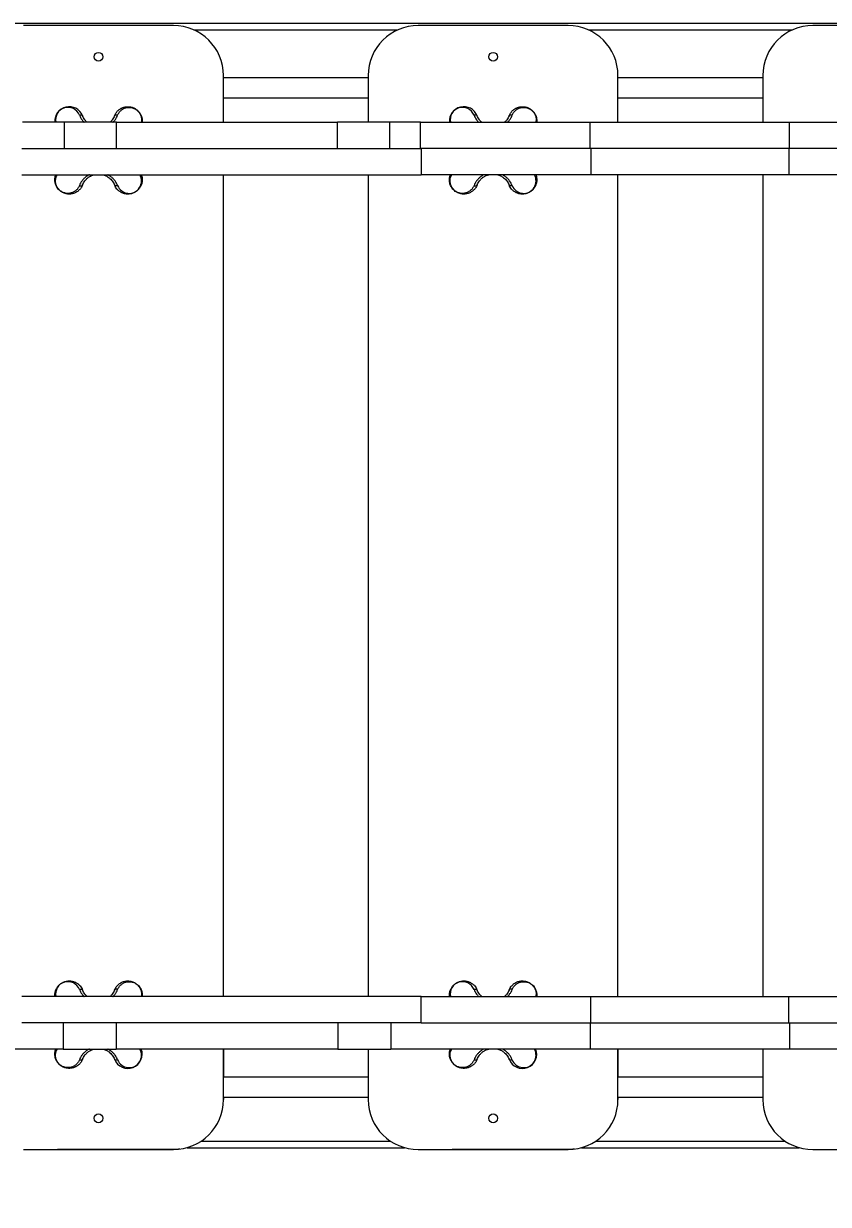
# Model space of a CAD drawing. Header units: millimetres. Extents: x -5884 to 5559, y -2544 to 2548.
# Drawn here: x -723 to -79, y 92 to 1038 of the extents above; entities that cross this region are included whole.
import ezdxf

# ---------------------------------------------------------------- set-up
doc = ezdxf.new("R2010")
doc.units = ezdxf.units.MM
for name, color, linetype in [('DIKOM_ОБЪЕКТ', 7, 'Continuous'), ('DIKOM_РАЗМЕР_ЗОНА', 7, 'Continuous'), ('DIKOM_РАЗМЕР_ОБЪЕКТА', 7, 'Continuous')]:
    doc.layers.add(name, color=color, linetype=linetype)
doc.styles.add('style1', font='arialbd.ttf', dxfattribs={"width": 0.8})
doc.dimstyles.new('1-50', dxfattribs={"dimtxt": 300, "dimasz": 200, "dimexe": 100, "dimexo": 0, "dimgap": 100, "dimtad": 1, "dimtoh": 1, "dimtxsty": 'style1', "dimcen": 200, "dimclrd": 7, "dimclre": 7, "dimclrt": 7, "dimadec": 1, "dimazin": 2, "dimtfac": 1, "dimtmove": 0, "dimatfit": 2, "dimfxl": 0, "dimlwd": 25, "dimlwe": 18, "dimarcsym": 0})

# ---------------------------------------------------------------- blocks, each defined once
blk = doc.blocks.new('*D0')
at = {"layer": 'Defpoints', "color": 0, "transparency": 16777216}
for p in [(-3076.99, 587.14), (4058.85, 119.86), (4058.85, -683.84)]:
    blk.add_point(p, dxfattribs=at)
at = {"layer": 'DIKOM_РАЗМЕР_ОБЪЕКТА', "color": 7, "lineweight": 18, "transparency": 16777216}
for p, q in [((-3076.99, 587.14), (-3076.99, -783.84)), ((4058.85, 119.86), (4058.85, -783.84))]:
    blk.add_line(p, q, dxfattribs=at)
at = {"layer": 'DIKOM_РАЗМЕР_ОБЪЕКТА', "color": 7, "lineweight": 25, "transparency": 16777216}
blk.add_line((-2876.99, -683.84), (3858.85, -683.84), dxfattribs=at)
at = {"layer": 'DIKOM_РАЗМЕР_ОБЪЕКТА', "color": 7, "transparency": 16777216}
for points in [[(-2876.99, -650.51), (-2876.99, -717.17), (-3076.99, -683.84)], [(3858.85, -650.51), (3858.85, -717.17), (4058.85, -683.84)]]:
    blk.add_solid(points, dxfattribs=at)
at = {"layer": 'DIKOM_РАЗМЕР_ОБЪЕКТА', "color": 7, "transparency": 16777216, "insert": (403.29, -430.67), "char_height": 300, "attachment_point": 5, "style": 'style1'}
blk.add_mtext('{\\fArial|b0|i0|c204|p34;7100}', dxfattribs=at)
blk = doc.blocks.new('*D3')
at = {"layer": 'Defpoints', "color": 0, "transparency": 16777216}
for p in [(-5076.99, 145.18), (5558.85, 145.18), (5558.85, -2443.57)]:
    blk.add_point(p, dxfattribs=at)
at = {"layer": 'DIKOM_РАЗМЕР_ЗОНА', "color": 7, "lineweight": 18, "transparency": 16777216}
for p, q in [((-5076.99, 145.18), (-5076.99, -2543.57)), ((5558.85, 145.18), (5558.85, -2543.57))]:
    blk.add_line(p, q, dxfattribs=at)
at = {"layer": 'DIKOM_РАЗМЕР_ЗОНА', "color": 7, "lineweight": 25, "transparency": 16777216}
blk.add_line((-4876.99, -2443.57), (5358.85, -2443.57), dxfattribs=at)
at = {"layer": 'DIKOM_РАЗМЕР_ЗОНА', "color": 7, "transparency": 16777216}
for points in [[(-4876.99, -2410.24), (-4876.99, -2476.91), (-5076.99, -2443.57)], [(5358.85, -2410.24), (5358.85, -2476.91), (5558.85, -2443.57)]]:
    blk.add_solid(points, dxfattribs=at)
at = {"layer": 'DIKOM_РАЗМЕР_ЗОНА', "color": 7, "transparency": 16777216, "insert": (240.93, -2190.4), "char_height": 300, "attachment_point": 5, "style": 'style1'}
blk.add_mtext('{\\fArial|b0|i0|c204|p34;10600}', dxfattribs=at)

msp = doc.modelspace()

# ---------------------------------------------------------------- linework, layer by layer
at = {"layer": 'DIKOM_ОБЪЕКТ', "color": 7, "linetype": 'Continuous', "lineweight": 15}
for p, q in [((549.273, 1037.575), (-929.727, 1037.575)), ((-603.234, 1036.075), (-723.234, 1036.075)), ((-287.234, 1036.075), (-407.234, 1036.075)), ((28.766, 1036.075), (-91.234, 1036.075)), ((-563.234, 958.575), (-563.234, 996.075)), ((-447.234, 994.077), (-563.234, 994.077)), ((-447.234, 996.075), (-447.234, 958.575)), ((-247.234, 958.575), (-247.234, 996.075)), ((-131.234, 994.077), (-247.234, 994.077)), ((-131.234, 996.075), (-131.234, 958.575)), ((-563.234, 978.077), (-447.234, 978.077)), ((-247.234, 978.077), (-131.234, 978.077)), ((-690.612, 958.575), (-724.24, 958.575)), ((-690.612, 937.575), (-690.612, 958.575)), ((-648.887, 958.575), (-690.612, 958.575)), ((-648.887, 937.575), (-648.887, 958.575)), ((-648.887, 958.575), (-471.757, 958.575)), ((-628.234, 959.575), (-628.383, 958.575)), ((-471.757, 937.575), (-471.757, 958.575)), ((-429.952, 958.575), (-471.757, 958.575)), ((-429.952, 937.575), (-429.952, 958.575)), ((-405.259, 958.575), (-429.952, 958.575)), ((-405.259, 937.575), (-405.259, 958.575)), ((-405.259, 958.575), (-269.475, 958.575)), ((-312.234, 959.575), (-312.383, 958.575)), ((-269.475, 937.575), (-269.475, 958.575)), ((-269.475, 958.575), (-109.98, 958.575)), ((-109.98, 937.575), (-109.98, 958.575)), ((-109.98, 958.575), (49.763, 958.575)), ((-724.572, 937.575), (-404.793, 937.575)), ((-404.793, 937.575), (-404.793, 916.575)), ((-269.076, 937.575), (-404.793, 937.575)), ((-269.076, 937.575), (-269.076, 916.575)), ((-110.379, 937.575), (-269.076, 937.575)), ((-110.379, 937.575), (-110.379, 916.575)), ((25.406, 937.575), (-110.379, 937.575)), ((-724.572, 916.575), (-404.793, 916.575)), ((-563.234, 258.575), (-563.234, 916.575)), ((-447.234, 916.575), (-447.234, 258.575)), ((-269.076, 916.575), (-404.793, 916.575)), ((-110.379, 916.575), (-269.076, 916.575)), ((-247.234, 258.575), (-247.234, 916.575)), ((-131.234, 916.575), (-131.234, 258.575)), ((25.406, 916.575), (-110.379, 916.575)), ((-404.861, 258.575), (-724.639, 258.575)), ((-698.084, 258.575), (-698.232, 259.575)), ((-404.861, 237.575), (-404.861, 258.575)), ((-404.861, 258.575), (-269.076, 258.575)), ((-382.084, 258.575), (-382.232, 259.575)), ((-269.076, 237.575), (-269.076, 258.575)), ((-269.076, 258.575), (-110.379, 258.575)), ((-110.379, 237.575), (-110.379, 258.575)), ((-110.379, 258.575), (25.338, 258.575)), ((-404.861, 237.575), (-724.639, 237.575)), ((-691.668, 237.575), (-691.668, 216.575)), ((-649.039, 237.575), (-649.039, 216.575)), ((-471.678, 237.575), (-471.678, 216.575)), ((-429.218, 237.575), (-429.218, 216.575)), ((-404.861, 237.575), (-269.076, 237.575)), ((-269.475, 237.575), (-269.475, 216.575)), ((-269.076, 237.575), (-110.379, 237.575)), ((-110.379, 237.575), (25.338, 237.575)), ((-109.98, 237.575), (-109.98, 216.575)), ((-691.668, 216.575), (-888.385, 216.575)), ((-691.668, 216.575), (-649.039, 216.575)), ((-471.678, 216.575), (-649.039, 216.575)), ((-563.234, 176.075), (-563.234, 216.575)), ((-563.233, 216.575), (-563.233, 194.072)), ((-471.678, 216.575), (-429.218, 216.575)), ((-447.234, 216.575), (-447.234, 176.075)), ((-269.475, 216.575), (-429.218, 216.575)), ((-109.98, 216.575), (-269.475, 216.575)), ((-247.234, 176.075), (-247.234, 216.575)), ((-247.233, 216.575), (-247.233, 194.072)), ((-131.234, 216.575), (-131.234, 176.075)), ((25.805, 216.575), (-109.98, 216.575)), ((-563.234, 194.072), (-563.233, 194.072)), ((-447.234, 194.077), (-563.233, 194.077)), ((-247.234, 194.072), (-247.233, 194.072)), ((-131.234, 194.077), (-247.233, 194.077)), ((-563.234, 178.077), (-447.234, 178.077)), ((-563.234, 178.077), (-563.234, 178.072)), ((-563.234, 178.072), (-563.234, 178.072)), ((-563.234, 178.072), (-563.234, 176.072)), ((-247.234, 178.077), (-131.234, 178.077)), ((-247.234, 178.077), (-247.234, 178.072)), ((-247.234, 178.072), (-247.234, 178.072)), ((-247.234, 178.072), (-247.234, 176.072)), ((-723.234, 136.075), (-603.234, 136.075)), ((-603.234, 136.073), (-695.991, 136.075)), ((-592.374, 137.575), (-418.086, 137.575)), ((-407.234, 136.075), (-287.234, 136.075)), ((-287.235, 136.073), (-379.991, 136.075)), ((-276.374, 137.575), (-102.086, 137.575)), ((-91.234, 136.075), (28.766, 136.075))]:
    msp.add_line(p, q, dxfattribs=at)
at = {"layer": 'DIKOM_ОБЪЕКТ', "color": 8, "linetype": 'Continuous', "lineweight": 15}
for p, q in [((-586.871, 1032.575), (-423.597, 1032.575)), ((-270.871, 1032.575), (-107.597, 1032.575)), ((-429.092, 142.575), (-581.373, 142.575)), ((-113.092, 142.575), (-265.373, 142.575))]:
    msp.add_line(p, q, dxfattribs=at)
at = {"layer": 'DIKOM_ОБЪЕКТ', "color": 7, "linetype": 'Continuous', "lineweight": 15, "flags": 128}
for points in [[(-678.528, 964.222), (-678.143, 964.368), (-677.747, 964.457), (-677.357, 964.488), (-676.99, 964.457), (-676.661, 964.367), (-676.385, 964.222), (-676.173, 964.026), (-676.035, 963.79)], [(-650.434, 963.79), (-650.295, 964.026), (-650.083, 964.222), (-649.807, 964.367), (-649.479, 964.457), (-649.112, 964.488), (-648.722, 964.457), (-648.326, 964.368), (-647.94, 964.222)], [(-362.529, 964.222), (-362.143, 964.368), (-361.747, 964.457), (-361.357, 964.488), (-360.99, 964.457), (-360.661, 964.367), (-360.385, 964.222), (-360.173, 964.026), (-360.035, 963.79)], [(-334.434, 963.79), (-334.295, 964.026), (-334.083, 964.222), (-333.807, 964.367), (-333.479, 964.457), (-333.112, 964.488), (-332.722, 964.457), (-332.326, 964.368), (-331.94, 964.222)], [(-678.528, 907.928), (-678.143, 907.782), (-677.747, 907.693), (-677.357, 907.662), (-676.99, 907.693), (-676.661, 907.783), (-676.385, 907.928), (-676.173, 908.124), (-676.035, 908.36)], [(-647.94, 907.928), (-648.326, 907.782), (-648.722, 907.693), (-649.112, 907.662), (-649.479, 907.693), (-649.807, 907.783), (-650.083, 907.928), (-650.295, 908.124), (-650.434, 908.36)], [(-362.529, 907.928), (-362.143, 907.782), (-361.747, 907.693), (-361.357, 907.662), (-360.99, 907.693), (-360.661, 907.783), (-360.385, 907.928), (-360.173, 908.124), (-360.035, 908.36)], [(-331.94, 907.928), (-332.326, 907.782), (-332.722, 907.693), (-333.112, 907.662), (-333.479, 907.693), (-333.807, 907.783), (-334.083, 907.928), (-334.295, 908.124), (-334.434, 908.36)], [(-678.526, 264.222), (-678.141, 264.368), (-677.744, 264.457), (-677.355, 264.488), (-676.988, 264.457), (-676.659, 264.367), (-676.383, 264.222), (-676.171, 264.026), (-676.032, 263.79)], [(-647.938, 264.222), (-648.323, 264.368), (-648.72, 264.457), (-649.11, 264.488), (-649.476, 264.457), (-649.805, 264.367), (-650.081, 264.222), (-650.293, 264.026), (-650.432, 263.79)], [(-362.526, 264.222), (-362.141, 264.368), (-361.744, 264.457), (-361.355, 264.488), (-360.988, 264.457), (-360.659, 264.367), (-360.383, 264.222), (-360.171, 264.026), (-360.032, 263.79)], [(-331.938, 264.222), (-332.323, 264.368), (-332.72, 264.457), (-333.11, 264.488), (-333.476, 264.457), (-333.805, 264.367), (-334.081, 264.222), (-334.293, 264.026), (-334.432, 263.79)], [(-676.032, 208.36), (-676.171, 208.124), (-676.383, 207.928), (-676.659, 207.783), (-676.988, 207.693), (-677.355, 207.662), (-677.744, 207.693), (-678.141, 207.782), (-678.526, 207.928)], [(-647.938, 207.928), (-648.323, 207.782), (-648.72, 207.693), (-649.11, 207.662), (-649.476, 207.693), (-649.805, 207.783), (-650.081, 207.928), (-650.293, 208.124), (-650.432, 208.36)], [(-360.032, 208.36), (-360.171, 208.124), (-360.383, 207.928), (-360.659, 207.783), (-360.988, 207.693), (-361.355, 207.662), (-361.744, 207.693), (-362.141, 207.782), (-362.526, 207.928)], [(-331.938, 207.928), (-332.323, 207.782), (-332.72, 207.693), (-333.11, 207.662), (-333.476, 207.693), (-333.805, 207.783), (-334.081, 207.928), (-334.293, 208.124), (-334.432, 208.36)], [(-666.71, 160.669), (-666.734, 161.074), (-666.685, 161.655)], [(-350.71, 160.669), (-350.734, 161.074), (-350.685, 161.655)], [(-597.999, 136.417), (-599.314, 136.265), (-603.234, 136.073)], [(-281.999, 136.417), (-283.314, 136.265), (-287.235, 136.073)]]:
    msp.add_lwpolyline(points, dxfattribs=at)
at = {"layer": 'DIKOM_ОБЪЕКТ', "color": 7, "linetype": 'Continuous', "lineweight": 15}
for centre in [(-663.234, 1011.075), (-347.234, 1011.075), (-663.234, 161.075), (-347.234, 161.075)]:
    msp.add_circle(centre, 3.5, dxfattribs=at)
for centre, radius, start, end in [((-603.234, 996.075), 40, 0, 90), ((-407.234, 996.075), 40, 90, 180), ((-287.234, 996.075), 40, 0, 90), ((-91.234, 996.075), 40, 90, 180), ((-686.729, 959.588), 11.491, 21.452764, 185.055741), ((-370.729, 959.588), 11.491, 21.453014, 185.055422), ((-639.734, 212.568), 11.495, 201.474616, 20.399706), ((-323.735, 212.568), 11.495, 201.474827, 20.399389), ((-603.234, 176.075), 40, 270, 0), ((-407.234, 176.075), 40, 180, 270), ((-287.234, 176.075), 40, 270, 0), ((-91.234, 176.075), 40, 180, 270)]:
    msp.add_arc(centre, radius, start, end, dxfattribs=at)
at = {"layer": 'DIKOM_ОБЪЕКТ', "color": 8, "linetype": 'Continuous', "lineweight": 15}
for centre, radius, start, end in [((-687.734, 960.629), 9.881, 21.322302, 191.997962), ((-371.734, 960.629), 9.881, 21.322214, 191.998049), ((-638.727, 911.536), 9.894, 201.387898, 30.617658), ((-322.727, 911.536), 9.894, 201.387915, 30.617337), ((-687.731, 260.629), 9.881, 21.322274, 191.998031), ((-371.731, 260.629), 9.882, 21.322651, 191.997555), ((-638.725, 211.536), 9.894, 201.388053, 30.617394), ((-322.725, 211.536), 9.894, 201.388171, 30.617276)]:
    msp.add_arc(centre, radius, start, end, dxfattribs=at)
at = {"layer": 'DIKOM_ОБЪЕКТ', "color": 7, "linetype": 'Continuous', "lineweight": 15}
for points, knots in [([(-650.434, 963.79), (-650.272, 964.166), (-649.938, 964.941), (-649.28, 966.028), (-648.598, 966.928), (-647.925, 967.662), (-647.291, 968.259), (-646.564, 968.844), (-645.825, 969.343), (-645.024, 969.799), (-644.177, 970.199), (-643.304, 970.519), (-642.345, 970.789), (-641.317, 970.987), (-640.119, 971.089), (-638.889, 971.067), (-637.621, 970.905), (-636.32, 970.584), (-635.109, 970.13), (-634.015, 969.574), (-632.704, 968.736), (-631.471, 967.646), (-630.444, 966.389), (-629.806, 965.416), (-629.28, 964.41), (-628.744, 963.084), (-628.319, 961.44), (-628.262, 960.195), (-628.234, 959.575)], [0, 0, 0, 0, 0.0390539, 0.0806739, 0.1248945, 0.1523676, 0.1823188, 0.214751, 0.2496691, 0.2759211, 0.3122215, 0.3487692, 0.3744227, 0.4175254, 0.4584548, 0.4985767, 0.5417451, 0.5835385, 0.6240377, 0.6565946, 0.6867238, 0.7493469, 0.7799585, 0.8122343, 0.8422666, 0.8750508, 0.9377588, 1, 1, 1, 1]), ([(-334.434, 963.79), (-334.272, 964.166), (-333.938, 964.941), (-333.28, 966.028), (-332.598, 966.929), (-331.925, 967.662), (-331.292, 968.259), (-330.564, 968.844), (-329.825, 969.343), (-329.024, 969.799), (-328.177, 970.199), (-327.304, 970.519), (-326.345, 970.789), (-325.317, 970.987), (-324.119, 971.089), (-322.889, 971.067), (-321.621, 970.905), (-320.32, 970.584), (-319.109, 970.13), (-318.015, 969.574), (-316.704, 968.736), (-315.471, 967.646), (-314.444, 966.389), (-313.806, 965.416), (-313.28, 964.41), (-312.744, 963.084), (-312.319, 961.44), (-312.262, 960.195), (-312.234, 959.575)], [0, 0, 0, 0, 0.0390534, 0.0806735, 0.1248933, 0.1523672, 0.1823176, 0.2147507, 0.2496688, 0.2759209, 0.3122223, 0.348769, 0.3744224, 0.4175251, 0.4584546, 0.4985764, 0.5417461, 0.5835383, 0.6240375, 0.6565944, 0.6867236, 0.7493468, 0.7799574, 0.812234, 0.8422669, 0.8750512, 0.9377589, 1, 1, 1, 1]), ([(-672.268, 958.575), (-672.971, 959.224), (-674.711, 960.829), (-675.54, 962.684), (-676.035, 963.79)], [0, 0, 0, 0, 0.4040302, 1, 1, 1, 1]), ([(-650.434, 963.79), (-650.953, 962.687), (-651.631, 961.244), (-653.026, 959.594), (-653.642, 958.937), (-654.024, 958.62), (-654.078, 958.575)], [0, 0, 0, 0, 0.6043479, 0.7909087, 0.9704802, 1, 1, 1, 1]), ([(-356.268, 958.575), (-356.971, 959.224), (-358.711, 960.829), (-359.54, 962.684), (-360.035, 963.79)], [0, 0, 0, 0, 0.4040348, 1, 1, 1, 1]), ([(-334.434, 963.79), (-334.953, 962.687), (-335.631, 961.244), (-337.026, 959.594), (-337.642, 958.937), (-338.024, 958.62), (-338.078, 958.575)], [0, 0, 0, 0, 0.6043495, 0.7909138, 0.970485, 1, 1, 1, 1]), ([(-676.035, 908.36), (-676.22, 907.934), (-676.604, 907.052), (-677.346, 905.89), (-678.212, 904.813), (-679.145, 903.903), (-680.2, 903.081), (-681.317, 902.4), (-682.534, 901.843), (-683.807, 901.426), (-685.087, 901.168), (-686.442, 901.053), (-687.769, 901.093), (-689.209, 901.313), (-690.619, 901.714), (-692.084, 902.354), (-693.516, 903.231), (-694.901, 904.409), (-695.878, 905.558), (-696.524, 906.52), (-697.059, 907.463), (-697.596, 908.693), (-697.978, 910.037), (-698.179, 911.281), (-698.248, 912.355), (-698.22, 913.397), (-698.094, 914.461), (-697.875, 915.531), (-697.626, 916.236), (-697.505, 916.575)], [0, 0, 0, 0, 0.0388967, 0.080456, 0.1189981, 0.1610803, 0.1976795, 0.2412881, 0.281664, 0.3217211, 0.3653806, 0.4014741, 0.4447132, 0.4822258, 0.5252589, 0.5628858, 0.6033494, 0.6438632, 0.6843417, 0.7040575, 0.7248529, 0.7625538, 0.8056845, 0.8375756, 0.8691655, 0.8997021, 0.9306933, 0.9666339, 1, 1, 1, 1]), ([(-676.035, 908.36), (-675.513, 909.461), (-674.831, 910.902), (-673.449, 912.56), (-672.58, 913.438), (-671.409, 914.429), (-669.85, 915.43), (-668.18, 916.234), (-667.081, 916.49), (-666.719, 916.575)], [0, 0, 0, 0, 0.326287, 0.4270106, 0.5239601, 0.6173904, 0.7759005, 0.9262452, 1, 1, 1, 1]), ([(-659.581, 916.575), (-659.254, 916.48), (-658.453, 916.246), (-657.247, 915.729), (-655.971, 915.033), (-654.117, 913.739), (-651.94, 911.516), (-650.955, 909.452), (-650.434, 908.36)], [0, 0, 0, 0, 0.0690681, 0.1694328, 0.2731692, 0.3808708, 0.6725039, 1, 1, 1, 1]), ([(-628.234, 912.575), (-628.248, 912.146), (-628.275, 911.303), (-628.498, 910.018), (-628.841, 908.82), (-629.285, 907.731), (-629.976, 906.409), (-630.919, 905.11), (-632.091, 903.954), (-633.032, 903.205), (-634.024, 902.571), (-635.119, 902.016), (-636.329, 901.563), (-637.627, 901.244), (-638.786, 901.097), (-639.83, 901.063), (-640.72, 901.106), (-641.629, 901.22), (-642.456, 901.391), (-643.326, 901.638), (-644.196, 901.959), (-645.031, 902.355), (-645.917, 902.86), (-646.805, 903.477), (-647.714, 904.267), (-648.677, 905.294), (-649.643, 906.604), (-650.179, 907.793), (-650.434, 908.36)], [0, 0, 0, 0, 0.0431654, 0.0849563, 0.1254977, 0.1580517, 0.1878953, 0.2506247, 0.2817376, 0.3135612, 0.3437712, 0.3764304, 0.4168599, 0.4585562, 0.5015909, 0.5310795, 0.563766, 0.5928919, 0.6263732, 0.652482, 0.688433, 0.724585, 0.7502761, 0.7962936, 0.8378922, 0.8750774, 0.9404474, 1, 1, 1, 1]), ([(-628.962, 916.575), (-628.934, 916.508), (-628.862, 916.339), (-628.797, 916.131), (-628.748, 915.973), (-628.409, 914.865), (-628.321, 913.709), (-628.234, 912.575)], [0, 0, 0, 0, 0.0541191, 0.1369305, 0.1625539, 0.1776587, 1, 1, 1, 1]), ([(-360.035, 908.36), (-360.22, 907.934), (-360.604, 907.052), (-361.346, 905.89), (-362.212, 904.813), (-363.144, 903.903), (-364.2, 903.081), (-365.317, 902.4), (-366.534, 901.843), (-367.807, 901.426), (-369.087, 901.168), (-370.442, 901.053), (-371.769, 901.093), (-373.209, 901.313), (-374.619, 901.714), (-376.084, 902.354), (-377.516, 903.231), (-378.901, 904.409), (-379.878, 905.558), (-380.523, 906.52), (-381.06, 907.463), (-381.596, 908.693), (-381.978, 910.037), (-382.179, 911.281), (-382.248, 912.355), (-382.221, 913.397), (-382.094, 914.461), (-381.875, 915.531), (-381.625, 916.236), (-381.505, 916.575)], [0, 0, 0, 0, 0.0388976, 0.0804563, 0.1189991, 0.1610798, 0.1976791, 0.2412885, 0.2816634, 0.3217215, 0.36538, 0.4014736, 0.4447127, 0.4822252, 0.5252594, 0.5628873, 0.603351, 0.6438638, 0.6843422, 0.7040573, 0.7248533, 0.7625538, 0.8056847, 0.8375758, 0.8691657, 0.8997022, 0.9306934, 0.9666342, 1, 1, 1, 1]), ([(-360.035, 908.36), (-359.513, 909.461), (-358.831, 910.902), (-357.449, 912.56), (-356.58, 913.438), (-355.409, 914.429), (-353.85, 915.43), (-352.18, 916.234), (-351.081, 916.49), (-350.719, 916.575)], [0, 0, 0, 0, 0.326285, 0.4270084, 0.5239578, 0.6173878, 0.7759006, 0.9262416, 1, 1, 1, 1]), ([(-343.581, 916.575), (-343.254, 916.48), (-342.453, 916.246), (-341.247, 915.729), (-339.971, 915.033), (-338.117, 913.739), (-335.94, 911.516), (-334.955, 909.452), (-334.434, 908.36)], [0, 0, 0, 0, 0.0690647, 0.1694262, 0.273163, 0.3808677, 0.6725016, 1, 1, 1, 1]), ([(-312.234, 912.575), (-312.248, 912.146), (-312.275, 911.303), (-312.498, 910.018), (-312.841, 908.82), (-313.285, 907.731), (-313.976, 906.409), (-314.919, 905.11), (-316.091, 903.954), (-317.032, 903.205), (-318.024, 902.571), (-319.119, 902.016), (-320.329, 901.563), (-321.627, 901.244), (-322.785, 901.097), (-323.83, 901.063), (-324.72, 901.106), (-325.629, 901.22), (-326.456, 901.391), (-327.326, 901.638), (-328.196, 901.959), (-329.031, 902.355), (-329.917, 902.86), (-330.805, 903.477), (-331.714, 904.267), (-332.677, 905.294), (-333.643, 906.604), (-334.179, 907.793), (-334.434, 908.36)], [0, 0, 0, 0, 0.0431653, 0.0849563, 0.1254973, 0.1580519, 0.1878961, 0.2506238, 0.2817367, 0.3135603, 0.3437703, 0.3764295, 0.4168615, 0.4585566, 0.5015901, 0.5310799, 0.5637665, 0.5928924, 0.6263737, 0.6524824, 0.6884335, 0.7245854, 0.7502766, 0.7962941, 0.8378919, 0.8750779, 0.9404479, 1, 1, 1, 1]), ([(-312.962, 916.575), (-312.934, 916.508), (-312.862, 916.339), (-312.797, 916.131), (-312.748, 915.973), (-312.409, 914.865), (-312.321, 913.709), (-312.234, 912.575)], [0, 0, 0, 0, 0.0541191, 0.1369306, 0.1625541, 0.1776589, 1, 1, 1, 1]), ([(-698.232, 259.575), (-698.219, 260.004), (-698.192, 260.847), (-697.968, 262.132), (-697.625, 263.33), (-697.181, 264.419), (-696.491, 265.741), (-695.547, 267.04), (-694.376, 268.196), (-693.435, 268.945), (-692.442, 269.579), (-691.347, 270.134), (-690.137, 270.587), (-688.839, 270.906), (-687.681, 271.053), (-686.636, 271.087), (-685.747, 271.044), (-684.838, 270.93), (-684.01, 270.759), (-683.14, 270.512), (-682.27, 270.191), (-681.436, 269.795), (-680.549, 269.29), (-679.661, 268.673), (-678.752, 267.883), (-677.789, 266.856), (-676.823, 265.546), (-676.288, 264.357), (-676.032, 263.79)], [0, 0, 0, 0, 0.0431657, 0.0849557, 0.125498, 0.158052, 0.1878946, 0.2506225, 0.2817351, 0.3135592, 0.3437689, 0.3764306, 0.4168602, 0.4585565, 0.5015888, 0.5310797, 0.5637662, 0.5928922, 0.6263734, 0.6524822, 0.6884331, 0.724585, 0.7502764, 0.7962937, 0.8378922, 0.875077, 0.9404468, 1, 1, 1, 1]), ([(-650.432, 263.79), (-650.246, 264.216), (-649.862, 265.098), (-649.121, 266.26), (-648.254, 267.337), (-647.322, 268.247), (-646.266, 269.069), (-645.149, 269.75), (-643.932, 270.307), (-642.659, 270.724), (-641.379, 270.982), (-640.024, 271.097), (-638.698, 271.057), (-637.257, 270.837), (-635.847, 270.436), (-634.382, 269.796), (-632.95, 268.919), (-631.566, 267.741), (-630.588, 266.592), (-629.943, 265.63), (-629.407, 264.687), (-628.87, 263.457), (-628.489, 262.113), (-628.286, 260.869), (-628.223, 259.796), (-628.227, 259.033), (-628.275, 258.637), (-628.282, 258.575)], [0, 0, 0, 0, 0.0429599, 0.0888597, 0.1314278, 0.177906, 0.2183282, 0.2664919, 0.3110849, 0.3553262, 0.403544, 0.4434078, 0.4911634, 0.5325967, 0.5801245, 0.6216822, 0.6663723, 0.7111175, 0.7558249, 0.7776002, 0.8005674, 0.8422067, 0.8898419, 0.9250636, 0.9599538, 0.9936806, 1, 1, 1, 1]), ([(-382.232, 259.575), (-382.219, 260.004), (-382.192, 260.847), (-381.968, 262.132), (-381.625, 263.33), (-381.181, 264.419), (-380.491, 265.741), (-379.547, 267.04), (-378.376, 268.196), (-377.434, 268.945), (-376.442, 269.579), (-375.347, 270.134), (-374.137, 270.587), (-372.839, 270.906), (-371.681, 271.053), (-370.636, 271.087), (-369.747, 271.044), (-368.838, 270.93), (-368.01, 270.759), (-367.14, 270.512), (-366.27, 270.191), (-365.436, 269.795), (-364.549, 269.29), (-363.661, 268.673), (-362.753, 267.883), (-361.789, 266.856), (-360.823, 265.546), (-360.288, 264.357), (-360.032, 263.79)], [0, 0, 0, 0, 0.0431656, 0.0849557, 0.1254977, 0.1580522, 0.1878956, 0.2506235, 0.2817362, 0.3135602, 0.34377, 0.3764292, 0.4168614, 0.4585565, 0.50159, 0.5310798, 0.5637664, 0.5928923, 0.6263746, 0.6524824, 0.6884334, 0.7245854, 0.7502768, 0.7962941, 0.8378917, 0.8750774, 0.9404473, 1, 1, 1, 1]), ([(-334.432, 263.79), (-334.246, 264.216), (-333.862, 265.098), (-333.121, 266.26), (-332.254, 267.337), (-331.322, 268.247), (-330.266, 269.069), (-329.149, 269.75), (-327.932, 270.307), (-326.659, 270.724), (-325.379, 270.982), (-324.024, 271.097), (-322.698, 271.057), (-321.257, 270.837), (-319.847, 270.436), (-318.382, 269.796), (-316.95, 268.919), (-315.566, 267.741), (-314.588, 266.592), (-313.943, 265.63), (-313.407, 264.687), (-312.87, 263.457), (-312.489, 262.113), (-312.286, 260.869), (-312.223, 259.796), (-312.227, 259.033), (-312.275, 258.637), (-312.283, 258.575)], [0, 0, 0, 0, 0.0429609, 0.0888601, 0.1314288, 0.1779054, 0.2183285, 0.2664922, 0.3110842, 0.3553265, 0.4035454, 0.4434091, 0.4911647, 0.5325957, 0.5801247, 0.6216836, 0.6663736, 0.7111177, 0.7558251, 0.7776003, 0.8005676, 0.8422068, 0.8898421, 0.9250638, 0.9599538, 0.9936806, 1, 1, 1, 1]), ([(-672.266, 258.575), (-672.969, 259.224), (-674.709, 260.829), (-675.538, 262.684), (-676.032, 263.79)], [0, 0, 0, 0, 0.404033, 1, 1, 1, 1]), ([(-650.432, 263.79), (-650.95, 262.687), (-651.629, 261.244), (-653.024, 259.594), (-653.64, 258.937), (-654.022, 258.62), (-654.076, 258.575)], [0, 0, 0, 0, 0.6043526, 0.7909088, 0.9704828, 1, 1, 1, 1]), ([(-356.266, 258.575), (-356.969, 259.224), (-358.709, 260.829), (-359.538, 262.684), (-360.032, 263.79)], [0, 0, 0, 0, 0.4040344, 1, 1, 1, 1]), ([(-334.432, 263.79), (-334.95, 262.687), (-335.629, 261.244), (-337.024, 259.594), (-337.64, 258.937), (-338.022, 258.62), (-338.076, 258.575)], [0, 0, 0, 0, 0.6043544, 0.790912, 0.9704873, 1, 1, 1, 1]), ([(-698.232, 212.575), (-698.136, 213.715), (-698.034, 214.915), (-697.649, 216.21), (-697.535, 216.418), (-697.45, 216.575)], [0, 0, 0, 0, 0.8244218, 0.8682739, 1, 1, 1, 1]), ([(-676.032, 208.36), (-676.194, 207.984), (-676.528, 207.209), (-677.186, 206.121), (-677.869, 205.221), (-678.541, 204.488), (-679.175, 203.891), (-679.903, 203.306), (-680.642, 202.807), (-681.443, 202.351), (-682.289, 201.951), (-683.162, 201.631), (-684.121, 201.361), (-685.149, 201.163), (-686.347, 201.061), (-687.577, 201.083), (-688.846, 201.245), (-690.146, 201.566), (-691.357, 202.02), (-692.451, 202.576), (-693.762, 203.414), (-694.996, 204.504), (-696.022, 205.761), (-696.66, 206.734), (-697.186, 207.74), (-697.722, 209.066), (-698.148, 210.71), (-698.204, 211.955), (-698.232, 212.575)], [0, 0, 0, 0, 0.0390543, 0.0806746, 0.1248951, 0.1523678, 0.1823193, 0.2147515, 0.2496695, 0.2759213, 0.3122216, 0.3487694, 0.3744227, 0.4175254, 0.4584548, 0.4985766, 0.5417475, 0.5835385, 0.6240374, 0.6565943, 0.6867236, 0.7493462, 0.7799585, 0.8122343, 0.8422671, 0.8750509, 0.9377586, 1, 1, 1, 1]), ([(-676.032, 208.36), (-675.511, 209.461), (-674.829, 210.902), (-673.447, 212.559), (-672.578, 213.438), (-671.407, 214.429), (-669.848, 215.43), (-668.178, 216.234), (-667.079, 216.491), (-666.717, 216.575)], [0, 0, 0, 0, 0.3262817, 0.4270049, 0.5239538, 0.617385, 0.7759006, 0.9262382, 1, 1, 1, 1]), ([(-659.578, 216.575), (-659.252, 216.48), (-658.451, 216.246), (-657.245, 215.729), (-655.969, 215.033), (-654.115, 213.739), (-651.938, 211.516), (-650.953, 209.452), (-650.432, 208.36)], [0, 0, 0, 0, 0.0690615, 0.1694262, 0.2731644, 0.3808653, 0.6725003, 1, 1, 1, 1]), ([(-382.232, 212.575), (-382.136, 213.715), (-382.035, 214.915), (-381.649, 216.21), (-381.535, 216.418), (-381.45, 216.575)], [0, 0, 0, 0, 0.8244176, 0.8682742, 1, 1, 1, 1]), ([(-360.032, 208.36), (-360.194, 207.984), (-360.528, 207.209), (-361.187, 206.121), (-361.868, 205.221), (-362.541, 204.488), (-363.175, 203.891), (-363.903, 203.306), (-364.642, 202.807), (-365.443, 202.351), (-366.289, 201.951), (-367.162, 201.631), (-368.121, 201.361), (-369.149, 201.163), (-370.347, 201.061), (-371.577, 201.083), (-372.846, 201.245), (-374.146, 201.566), (-375.357, 202.02), (-376.451, 202.576), (-377.762, 203.414), (-378.996, 204.504), (-380.022, 205.761), (-380.66, 206.734), (-381.186, 207.74), (-381.722, 209.066), (-382.148, 210.71), (-382.204, 211.955), (-382.232, 212.575)], [0, 0, 0, 0, 0.0390538, 0.0806741, 0.1248939, 0.1523675, 0.1823182, 0.2147513, 0.2496693, 0.2759201, 0.3122224, 0.3487692, 0.3744226, 0.4175253, 0.4584547, 0.4985766, 0.5417463, 0.5835385, 0.6240375, 0.6565944, 0.6867225, 0.7493463, 0.7799576, 0.8122342, 0.8422664, 0.8750512, 0.9377586, 1, 1, 1, 1]), ([(-360.032, 208.36), (-359.511, 209.461), (-358.829, 210.902), (-357.447, 212.559), (-356.578, 213.438), (-355.407, 214.429), (-353.848, 215.43), (-352.178, 216.234), (-351.079, 216.491), (-350.717, 216.575)], [0, 0, 0, 0, 0.3262857, 0.4270093, 0.5239586, 0.6173901, 0.7759004, 0.9262453, 1, 1, 1, 1]), ([(-343.578, 216.575), (-343.252, 216.48), (-342.451, 216.246), (-341.245, 215.729), (-339.969, 215.033), (-338.115, 213.739), (-335.938, 211.516), (-334.953, 209.452), (-334.432, 208.36)], [0, 0, 0, 0, 0.0690615, 0.1694263, 0.2731646, 0.3808655, 0.6725029, 1, 1, 1, 1])]:
    msp.add_open_spline(points, degree=3, knots=knots, dxfattribs=at)
at = {"layer": 'DIKOM_ОБЪЕКТ', "color": 8, "linetype": 'Continuous', "lineweight": 15}
for points, knots in [([(-647.94, 964.222), (-647.583, 964.963), (-646.867, 966.445), (-645.279, 968.121), (-643.454, 969.39), (-641.418, 970.209), (-639.218, 970.574), (-637.227, 970.451), (-635.563, 970.016), (-634.46, 969.561), (-633.584, 969.079), (-632.703, 968.494), (-631.647, 967.599), (-630.583, 966.325), (-629.802, 964.994), (-629.277, 963.697), (-628.86, 962.041), (-628.714, 960.302), (-628.968, 959.077), (-629.071, 958.575)], [0, 0, 0, 0, 0.0854056, 0.1709934, 0.2562183, 0.3416805, 0.426498, 0.5121383, 0.5580091, 0.5978051, 0.6215004, 0.6434378, 0.6838032, 0.7267261, 0.7696862, 0.8125488, 0.8555311, 0.9408184, 1, 1, 1, 1]), ([(-331.94, 964.222), (-331.583, 964.963), (-330.867, 966.445), (-329.279, 968.121), (-327.454, 969.39), (-325.418, 970.209), (-323.218, 970.574), (-321.227, 970.451), (-319.563, 970.016), (-318.46, 969.561), (-317.584, 969.079), (-316.703, 968.494), (-315.647, 967.599), (-314.583, 966.325), (-313.802, 964.994), (-313.277, 963.697), (-312.859, 962.041), (-312.714, 960.302), (-312.968, 959.077), (-313.071, 958.575)], [0, 0, 0, 0, 0.0854066, 0.1709936, 0.2562184, 0.3416814, 0.4264988, 0.512138, 0.5580077, 0.5978047, 0.6214989, 0.6434374, 0.6838016, 0.7267264, 0.7696865, 0.8125491, 0.8555313, 0.9408185, 1, 1, 1, 1]), ([(-678.528, 964.222), (-677.911, 962.963), (-676.979, 961.059), (-675.507, 959.196), (-674.841, 958.618), (-674.792, 958.575)], [0, 0, 0, 0, 0.6443951, 0.9738662, 1, 1, 1, 1]), ([(-651.676, 958.575), (-651.634, 958.611), (-650.978, 959.177), (-650.02, 960.43), (-648.779, 962.283), (-648.223, 963.569), (-647.94, 964.222)], [0, 0, 0, 0, 0.0224449, 0.3480553, 0.6686401, 1, 1, 1, 1]), ([(-362.529, 964.222), (-361.911, 962.963), (-360.979, 961.059), (-359.507, 959.196), (-358.841, 958.618), (-358.792, 958.575)], [0, 0, 0, 0, 0.6443955, 0.9738616, 1, 1, 1, 1]), ([(-335.676, 958.575), (-335.634, 958.611), (-334.979, 959.177), (-334.02, 960.43), (-332.779, 962.283), (-332.223, 963.569), (-331.94, 964.222)], [0, 0, 0, 0, 0.0224404, 0.3480533, 0.6686376, 1, 1, 1, 1]), ([(-678.528, 907.928), (-678.886, 907.187), (-679.602, 905.705), (-681.19, 904.029), (-683.015, 902.76), (-685.05, 901.941), (-687.25, 901.576), (-689.242, 901.699), (-690.905, 902.134), (-692.008, 902.589), (-692.884, 903.071), (-693.766, 903.656), (-694.821, 904.551), (-695.885, 905.825), (-696.667, 907.156), (-697.191, 908.452), (-697.613, 910.111), (-697.739, 912.083), (-697.338, 914.264), (-696.828, 915.777), (-696.328, 916.475), (-696.257, 916.575)], [0, 0, 0, 0, 0.0758855, 0.1519321, 0.2276546, 0.3035912, 0.3789531, 0.4550462, 0.4958014, 0.531163, 0.5522146, 0.5717065, 0.6075717, 0.6457115, 0.6838823, 0.7219665, 0.7601572, 0.8359367, 0.9119827, 0.9874401, 1, 1, 1, 1]), ([(-670.586, 916.575), (-670.709, 916.523), (-671.641, 916.13), (-673.126, 915.078), (-674.977, 913.498), (-676.469, 911.731), (-677.684, 909.864), (-678.244, 908.58), (-678.528, 907.928)], [0, 0, 0, 0, 0.0293534, 0.223185, 0.4174078, 0.6114585, 0.8025186, 1, 1, 1, 1]), ([(-647.94, 907.928), (-648.542, 909.196), (-649.453, 911.112), (-651.461, 913.462), (-653.291, 915.041), (-654.784, 916.102), (-655.741, 916.51), (-655.893, 916.575)], [0, 0, 0, 0, 0.383642, 0.5797918, 0.7701599, 0.9635643, 1, 1, 1, 1]), ([(-362.529, 907.928), (-362.886, 907.187), (-363.602, 905.705), (-365.19, 904.029), (-367.015, 902.76), (-369.05, 901.941), (-371.25, 901.576), (-373.242, 901.699), (-374.906, 902.134), (-376.008, 902.589), (-376.884, 903.071), (-377.766, 903.656), (-378.821, 904.551), (-379.885, 905.825), (-380.667, 907.156), (-381.191, 908.452), (-381.613, 910.111), (-381.739, 912.083), (-381.338, 914.264), (-380.828, 915.777), (-380.328, 916.475), (-380.257, 916.575)], [0, 0, 0, 0, 0.0758851, 0.1519318, 0.227655, 0.3035916, 0.3789536, 0.4550458, 0.495802, 0.5311625, 0.5522152, 0.5717071, 0.6075724, 0.6457113, 0.6838822, 0.7219668, 0.7601573, 0.8359368, 0.9119827, 0.9874401, 1, 1, 1, 1]), ([(-354.586, 916.575), (-354.709, 916.523), (-355.641, 916.13), (-357.126, 915.078), (-358.977, 913.498), (-360.469, 911.731), (-361.684, 909.864), (-362.244, 908.58), (-362.529, 907.928)], [0, 0, 0, 0, 0.0293534, 0.2231851, 0.4174053, 0.6114583, 0.8025185, 1, 1, 1, 1]), ([(-331.94, 907.928), (-332.542, 909.196), (-333.453, 911.112), (-335.461, 913.462), (-337.291, 915.041), (-338.784, 916.102), (-339.741, 916.51), (-339.893, 916.575)], [0, 0, 0, 0, 0.3836386, 0.5797883, 0.7701564, 0.9635607, 1, 1, 1, 1]), ([(-647.938, 264.222), (-647.58, 264.963), (-646.865, 266.445), (-645.277, 268.121), (-643.451, 269.39), (-641.416, 270.209), (-639.216, 270.573), (-637.224, 270.451), (-635.561, 270.016), (-634.458, 269.561), (-633.582, 269.079), (-632.701, 268.494), (-631.645, 267.599), (-630.581, 266.325), (-629.8, 264.994), (-629.275, 263.697), (-628.857, 262.041), (-628.712, 260.301), (-628.965, 259.077), (-629.069, 258.575)], [0, 0, 0, 0, 0.0854064, 0.1709929, 0.2562174, 0.3416816, 0.4264989, 0.512137, 0.5580079, 0.5978038, 0.621499, 0.6434367, 0.6838013, 0.7267272, 0.7696872, 0.8125497, 0.8555315, 0.9408192, 1, 1, 1, 1]), ([(-331.938, 264.222), (-331.58, 264.963), (-330.865, 266.445), (-329.277, 268.121), (-327.451, 269.39), (-325.416, 270.209), (-323.216, 270.573), (-321.224, 270.451), (-319.561, 270.016), (-318.458, 269.561), (-317.582, 269.079), (-316.701, 268.494), (-315.645, 267.599), (-314.581, 266.325), (-313.8, 264.994), (-313.275, 263.697), (-312.857, 262.041), (-312.712, 260.301), (-312.965, 259.077), (-313.069, 258.575)], [0, 0, 0, 0, 0.0854064, 0.1709937, 0.2562174, 0.3416816, 0.426499, 0.5121383, 0.5580081, 0.5978052, 0.6214991, 0.643438, 0.6838015, 0.7267264, 0.7696872, 0.8125497, 0.8555313, 0.9408192, 1, 1, 1, 1]), ([(-678.526, 264.222), (-677.909, 262.963), (-676.976, 261.059), (-675.505, 259.196), (-674.838, 258.618), (-674.789, 258.575)], [0, 0, 0, 0, 0.6443962, 0.9738565, 1, 1, 1, 1]), ([(-651.674, 258.575), (-651.632, 258.611), (-650.976, 259.177), (-650.018, 260.43), (-648.777, 262.283), (-648.221, 263.569), (-647.938, 264.222)], [0, 0, 0, 0, 0.0224326, 0.3480468, 0.6686343, 1, 1, 1, 1]), ([(-362.526, 264.222), (-361.909, 262.963), (-360.977, 261.059), (-359.505, 259.196), (-358.838, 258.618), (-358.789, 258.575)], [0, 0, 0, 0, 0.6443953, 0.9738657, 1, 1, 1, 1]), ([(-335.674, 258.575), (-335.632, 258.611), (-334.976, 259.177), (-334.018, 260.43), (-332.777, 262.283), (-332.221, 263.569), (-331.938, 264.222)], [0, 0, 0, 0, 0.0224373, 0.3480474, 0.6686346, 1, 1, 1, 1]), ([(-678.526, 207.928), (-678.884, 207.187), (-679.6, 205.705), (-681.187, 204.029), (-683.013, 202.76), (-685.048, 201.941), (-687.248, 201.576), (-689.24, 201.699), (-690.903, 202.134), (-692.006, 202.589), (-692.882, 203.071), (-693.764, 203.656), (-694.819, 204.551), (-695.883, 205.825), (-696.665, 207.156), (-697.189, 208.452), (-697.611, 210.111), (-697.737, 212.083), (-697.336, 214.264), (-696.826, 215.777), (-696.326, 216.475), (-696.255, 216.575)], [0, 0, 0, 0, 0.0758854, 0.1519309, 0.2276547, 0.3035915, 0.3789537, 0.4550451, 0.4958024, 0.5311619, 0.5522155, 0.5717077, 0.6075725, 0.6457103, 0.6838812, 0.7219664, 0.7601571, 0.8359363, 0.9119826, 0.9874397, 1, 1, 1, 1]), ([(-670.584, 216.575), (-670.706, 216.523), (-671.638, 216.13), (-673.124, 215.078), (-674.975, 213.498), (-676.466, 211.731), (-677.682, 209.864), (-678.242, 208.58), (-678.526, 207.928)], [0, 0, 0, 0, 0.0293545, 0.2231846, 0.4174033, 0.6114564, 0.8025165, 1, 1, 1, 1]), ([(-647.938, 207.928), (-648.54, 209.196), (-649.45, 211.112), (-651.459, 213.462), (-653.289, 215.041), (-654.782, 216.102), (-655.739, 216.51), (-655.891, 216.575)], [0, 0, 0, 0, 0.3836374, 0.5797858, 0.7701535, 0.9635566, 1, 1, 1, 1]), ([(-362.526, 207.928), (-362.884, 207.187), (-363.6, 205.705), (-365.188, 204.029), (-367.013, 202.76), (-369.048, 201.941), (-371.248, 201.576), (-373.24, 201.699), (-374.903, 202.134), (-376.006, 202.589), (-376.882, 203.071), (-377.764, 203.656), (-378.819, 204.551), (-379.883, 205.825), (-380.665, 207.156), (-381.189, 208.452), (-381.611, 210.111), (-381.737, 212.083), (-381.336, 214.264), (-380.826, 215.777), (-380.326, 216.475), (-380.255, 216.575)], [0, 0, 0, 0, 0.0758853, 0.1519314, 0.227655, 0.3035909, 0.378953, 0.4550453, 0.4958015, 0.531162, 0.5522146, 0.5717078, 0.6075715, 0.6457102, 0.6838817, 0.7219659, 0.7601571, 0.8359361, 0.9119824, 0.9874397, 1, 1, 1, 1]), ([(-354.584, 216.575), (-354.706, 216.523), (-355.638, 216.13), (-357.124, 215.078), (-358.975, 213.498), (-360.466, 211.731), (-361.682, 209.864), (-362.242, 208.58), (-362.526, 207.928)], [0, 0, 0, 0, 0.0293509, 0.2231815, 0.4174035, 0.6114572, 0.802516, 1, 1, 1, 1]), ([(-331.938, 207.928), (-332.54, 209.196), (-333.45, 211.112), (-335.459, 213.462), (-337.289, 215.041), (-338.782, 216.102), (-339.739, 216.51), (-339.891, 216.575)], [0, 0, 0, 0, 0.3836388, 0.5797879, 0.7701564, 0.9635601, 1, 1, 1, 1])]:
    msp.add_open_spline(points, degree=3, knots=knots, dxfattribs=at)

# ---------------------------------------------------------------- dimensions: what is measured, and where the dimension line sits
at = {"layer": 'DIKOM_РАЗМЕР_ЗОНА', "color": 3}
dim = msp.add_linear_dim(base=(5558.848, -2443.572), p1=(-5076.992, 145.178), p2=(5558.848, 145.178), text='{\\fArial|b0|i0|c204|p34;10600}', dimstyle='1-50', dxfattribs=at)
dim.commit()
dim.dimension.update_dxf_attribs({"geometry": '*D3', "text_midpoint": (240.928, -2443.572), "dimtype": 160})
at = {"layer": 'DIKOM_РАЗМЕР_ОБЪЕКТА'}
dim = msp.add_linear_dim(base=(4058.848, -683.84), p1=(-3076.992, 587.138), p2=(4058.848, 119.861), text='{\\fArial|b0|i0|c204|p34;7100}', dimstyle='1-50', dxfattribs=at)
dim.commit()
dim.dimension.update_dxf_attribs({"geometry": '*D0', "text_midpoint": (403.291, -683.84), "dimtype": 160})

doc.saveas('drawing.dxf')
